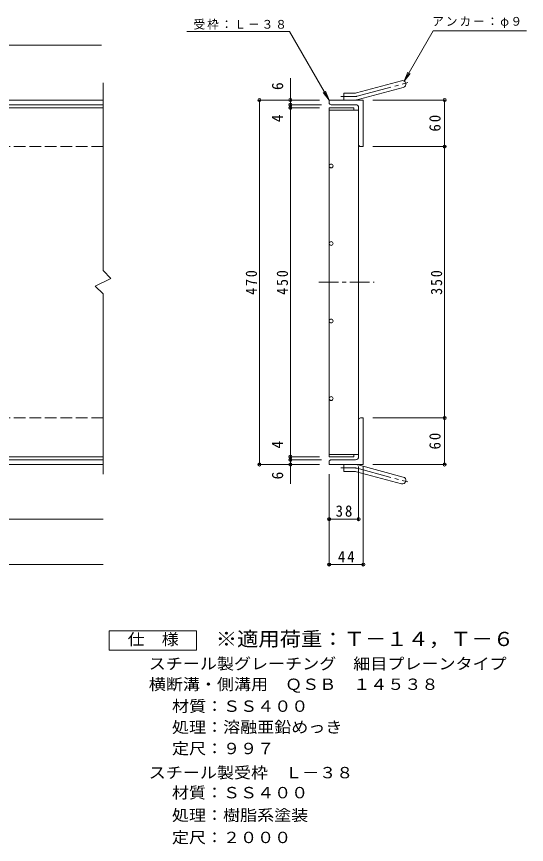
# Model space of a CAD drawing. Units: millimetres, scale not verified. Extents: x -866 to 872, y -687 to 624.
# Drawn here: x 214 to 872, y -553 to 515 of the extents above; entities that cross this region are included whole.
import ezdxf
from ezdxf.enums import TextEntityAlignment as Align

# ---------------------------------------------------------------- set-up
doc = ezdxf.new("R2010")
doc.units = ezdxf.units.MM
doc.header["$LTSCALE"] = 5
doc.header["$PDMODE"] = 32
doc.header["$PDSIZE"] = 4
for name, pattern in [('CHAIN1', [8, 5, -1, 1, -1]), ('CHAIN2', [12, 9, -1, 1, -1]), ('DASHED3', [4, 3, -1])]:
    doc.linetypes.add(name, pattern=pattern)
for name, color, linetype, lineweight in [('A-1_ピット', 2, 'Continuous', 9), ('A-2_蓋', 3, 'Continuous', 9), ('A-4_寸法', 7, 'Continuous', 9), ('A-5_仕様文', 7, 'Continuous', 9), ('F-4_F-4ﾚｲﾔ', 2, 'Continuous', 9)]:
    doc.layers.add(name, color=color, linetype=linetype, lineweight=lineweight)
doc.layers.add('F-5_F-5ﾚｲﾔ', color=2, linetype='Continuous')
doc.styles.add('ＭＳ ゴシック', font='')
doc.styles.get('ＭＳ ゴシック').set_extended_font_data('MS Gothic')

msp = doc.modelspace()

# ---------------------------------------------------------------- linework, layer by layer
at = {"layer": 'A-1_ピット'}
for p, q in [((325.324, 429.065), (325.324, 186.898)), ((652.361, 416.205), (710.552, 431.797)), ((654.69, 407.512), (712.881, 423.104)), ((325.324, 406.898), (-825.216, 406.898)), ((617.216, 403.398), (617.216, 406.898)), ((661.216, 406.898), (617.216, 406.898)), ((636.216, 406.898), (636.216, 415.898)), ((650.031, 415.898), (636.216, 415.898)), ((661.216, 406.898), (661.216, 346.898)), ((325.324, 400.898), (-825.216, 400.898)), ((651.216, 400.898), (619.716, 400.898)), ((655.216, 396.898), (655.216, 349.398)), ((657.716, 346.898), (661.216, 346.898)), ((325.324, 156.898), (325.324, -75.506)), ((655.216, -53.101), (655.216, -5.602)), ((657.716, -3.101), (661.216, -3.101)), ((661.216, -3.101), (661.216, -63.101)), ((325.324, -57.101), (-825.216, -57.101)), ((325.324, -63.102), (-825.216, -63.102)), ((617.216, -59.601), (617.216, -63.101)), ((661.216, -63.101), (617.216, -63.101)), ((651.216, -57.101), (619.716, -57.101)), ((636.216, -63.101), (636.216, -72.101)), ((654.69, -63.715), (712.881, -79.307)), ((650.031, -72.101), (636.216, -72.101)), ((652.361, -72.408), (710.552, -88))]:
    msp.add_line(p, q, dxfattribs=at)
at = {"layer": 'A-1_ピット', "linetype": 'CHAIN2'}
for p, q in [((653.525, 411.858), (718.692, 429.32)), ((650.031, 411.398), (632.411, 411.398)), ((650.031, -67.601), (632.411, -67.601)), ((653.525, -68.062), (718.692, -85.523))]:
    msp.add_line(p, q, dxfattribs=at)
at = {"layer": 'A-1_ピット', "linetype": 'DASHED3'}
for p, q in [((325.324, 346.899), (-825.216, 346.899)), ((325.324, -3.102), (-825.216, -3.102))]:
    msp.add_line(p, q, dxfattribs=at)
at = {"layer": 'A-1_ピット'}
msp.add_lwpolyline([(325.324, 186.898), (335.324, 176.899), (315.324, 166.898), (325.324, 156.898)], dxfattribs=at)
for centre, radius, start, end in [((711.716, 427.451), 4.5, 285.00014, 104.99991), ((650.031, 424.898), 9, 270, 285.00002), ((650.031, 424.898), 18, 270, 285), ((619.716, 403.398), 2.5, 180, 270), ((651.216, 396.898), 4, 0, 90), ((657.716, 349.398), 2.5, 180, 270), ((657.716, -5.602), 2.5, 90, 180), ((651.216, -53.101), 4, 270, 0), ((619.716, -59.601), 2.5, 90, 180), ((650.031, -81.102), 18, 75, 90), ((650.031, -81.102), 9, 74.99998, 90), ((711.716, -83.654), 4.5, 255.00009, 74.99986)]:
    msp.add_arc(centre, radius, start, end, dxfattribs=at)
at = {"layer": 'A-1_ピット', "linetype": 'CHAIN2'}
for centre, start, end in [((650.031, 424.898), 270, 284.99995), ((650.031, -81.101), 75.00005, 90)]:
    msp.add_arc(centre, 13.5, start, end, dxfattribs=at)
at = {"layer": 'A-2_蓋'}
for p, q in [((176.284, 396.898), (325.324, 396.898)), ((617.216, 396.898), (617.216, -53.101)), ((617.216, 396.898), (649.216, 396.898)), ((649.216, 396.898), (649.216, 393.898)), ((617.216, 393.898), (655.216, 393.898)), ((655.216, 393.898), (655.216, -50.101)), ((176.284, -53.102), (325.324, -53.102)), ((617.216, -50.101), (655.216, -50.101)), ((617.216, -53.101), (649.216, -53.101)), ((649.216, -50.101), (649.216, -53.101))]:
    msp.add_line(p, q, dxfattribs=at)
at = {"layer": 'A-2_蓋', "linetype": 'CHAIN1'}
msp.add_line((604.07, 171.898), (675.356, 171.898), dxfattribs=at)
at = {"layer": 'A-2_蓋'}
for centre in [(619.716, 321.898), (619.716, 221.898), (619.716, 121.898), (619.716, 21.898)]:
    msp.add_circle(centre, 2.5, dxfattribs=at)
at = {"layer": 'A-4_寸法'}
for p, q in [((433.375, 495.35), (566.149, 495.35)), ((617.216, 406.898), (566.149, 495.35)), ((713.966, 431.348), (751.422, 496.223)), ((-825.216, 477.498), (323.284, 477.498)), ((713.966, 431.348), (718.75, 442.896)), ((713.966, 431.348), (721.576, 441.265)), ((567.216, -87.937), (567.216, 434.943)), ((617.216, 406.898), (609.607, 416.815)), ((617.216, 406.898), (612.433, 418.447)), ((604.716, 406.898), (525.716, 406.898)), ((527.216, -63.101), (527.216, 406.898)), ((673.716, 406.898), (767.716, 406.898)), ((766.216, -63.101), (766.216, 406.898)), ((607.216, 400.898), (565.716, 400.898)), ((604.716, 396.898), (565.716, 396.898)), ((673.716, 346.898), (767.716, 346.898)), ((673.716, -3.101), (767.716, -3.101)), ((604.716, -53.101), (565.716, -53.101)), ((604.716, -63.101), (525.716, -63.101)), ((607.216, -57.101), (565.716, -57.101)), ((673.716, -63.101), (767.716, -63.101)), ((655.216, -65.601), (655.216, -135.202)), ((661.216, -192.202), (661.216, -65.601)), ((617.216, -75.601), (617.216, -193.702)), ((-865.628, -133.702), (325.324, -133.702)), ((617.216, -133.702), (655.216, -133.702)), ((-825.216, -192.202), (325.324, -192.202)), ((661.216, -192.202), (617.216, -192.202)), ((661.216, -192.202), (661.216, -193.702))]:
    msp.add_line(p, q, dxfattribs=at)
for p in [(527.216, 406.898), (567.216, 406.898), (766.216, 406.898), (567.216, 400.898), (567.216, 396.898), (766.216, 346.898), (766.216, -3.101), (567.216, -53.101), (527.216, -63.101), (567.216, -57.101), (567.216, -63.101), (766.216, -63.101), (617.216, -133.702), (655.216, -133.702), (617.216, -192.202), (661.216, -192.202)]:
    msp.add_point(p, dxfattribs=at)
at = {"layer": 'A-5_仕様文'}
msp.add_line((751.422, 496.223), (871.855, 496.223), dxfattribs=at)
at = {"layer": 'F-4_F-4ﾚｲﾔ'}
msp.add_lwpolyline([(333.346, -302.827), (333.346, -277.827), (445.846, -277.827), (445.846, -302.827)], close=True, dxfattribs=at)

# ---------------------------------------------------------------- texts
at = {"layer": 'A-4_寸法', "color": 2, "style": 'ＭＳ ゴシック'}
for s, p in [('6', (562.216, 419.784)), ('4', (562.216, 378.226)), ('4', (562.216, -42.597)), ('6', (562.216, -82.418))]:
    msp.add_text(s, height=14.66, rotation=90, dxfattribs=at).set_placement(p, align=Align.BOTTOM_LEFT)
at = {"layer": 'A-4_寸法', "char_height": 11, "attachment_point": 7, "style": 'ＭＳ ゴシック'}
for s, insert in [('\\T1.17;アンカー：φ９', (750.233, 499.774)), ('\\T1.17;受枠：Ｌ－３８', (442.266, 497.7))]:
    msp.add_mtext(s, dxfattribs=dict(at, insert=insert))
at = {"layer": 'A-4_寸法', "color": 2, "char_height": 14.66, "attachment_point": 7, "rotation": 90, "style": 'ＭＳ ゴシック'}
for s, insert in [('\\T1.27;\\W0.95;60', (761.216, 366.273)), ('\\T1.27;\\W0.9;470', (524.216, 155.648)), ('\\T1.27;\\W0.9;450', (564.216, 155.648)), ('\\T1.27;\\W0.9;350', (763.216, 155.649)), ('\\T1.27;\\W0.95;60', (761.216, -43.726))]:
    msp.add_mtext(s, dxfattribs=dict(at, insert=insert))
at = {"layer": 'A-4_寸法', "color": 2, "char_height": 14.66, "attachment_point": 7, "style": 'ＭＳ ゴシック'}
for s, insert in [('\\T1.27;\\W0.95;38', (625.591, -130.702)), ('\\T1.27;\\W0.95;44', (628.591, -189.202))]:
    msp.add_mtext(s, dxfattribs=dict(at, insert=insert))
at = {"layer": 'F-4_F-4ﾚｲﾔ', "style": 'ＭＳ ゴシック', "width": 1.1}
for s, p in [('仕\u3000様', (357.096, -300.327)), ('スチール製グレーチング\u3000細目プレーンタイプ', (384.391, -331.787)), ('横断溝・側溝用\u3000ＱＳＢ\u3000１４５３８', (384.391, -358.345)), ('材質：ＳＳ４００', (414.368, -386.562)), ('処理：溶融亜鉛めっき', (414.368, -413.616)), ('定尺：９９７', (414.368, -441.152)), ('スチール製受枠\u3000Ｌ－３８', (384.403, -472.295)), ('処理：樹脂系塗装', (414.255, -527.185))]:
    msp.add_text(s, height=14.66, dxfattribs=at).set_placement(p, align=Align.BOTTOM_LEFT)
at = {"layer": 'F-5_F-5ﾚｲﾔ', "color": 3, "style": 'ＭＳ ゴシック', "width": 1.1}
msp.add_text('※適用荷重：Ｔ－１４，Ｔ－６', height=18.33, dxfattribs=at).set_placement((470.846, -302.827), align=Align.BOTTOM_LEFT)
at = {"layer": 'F-5_F-5ﾚｲﾔ', "style": 'ＭＳ ゴシック', "width": 1.1}
for s, p in [('材質：ＳＳ４００', (414.255, -498.103)), ('定尺：２０００', (414.255, -555.881))]:
    msp.add_text(s, height=14.66, dxfattribs=at).set_placement(p, align=Align.BOTTOM_LEFT)

doc.saveas('drawing.dxf')
